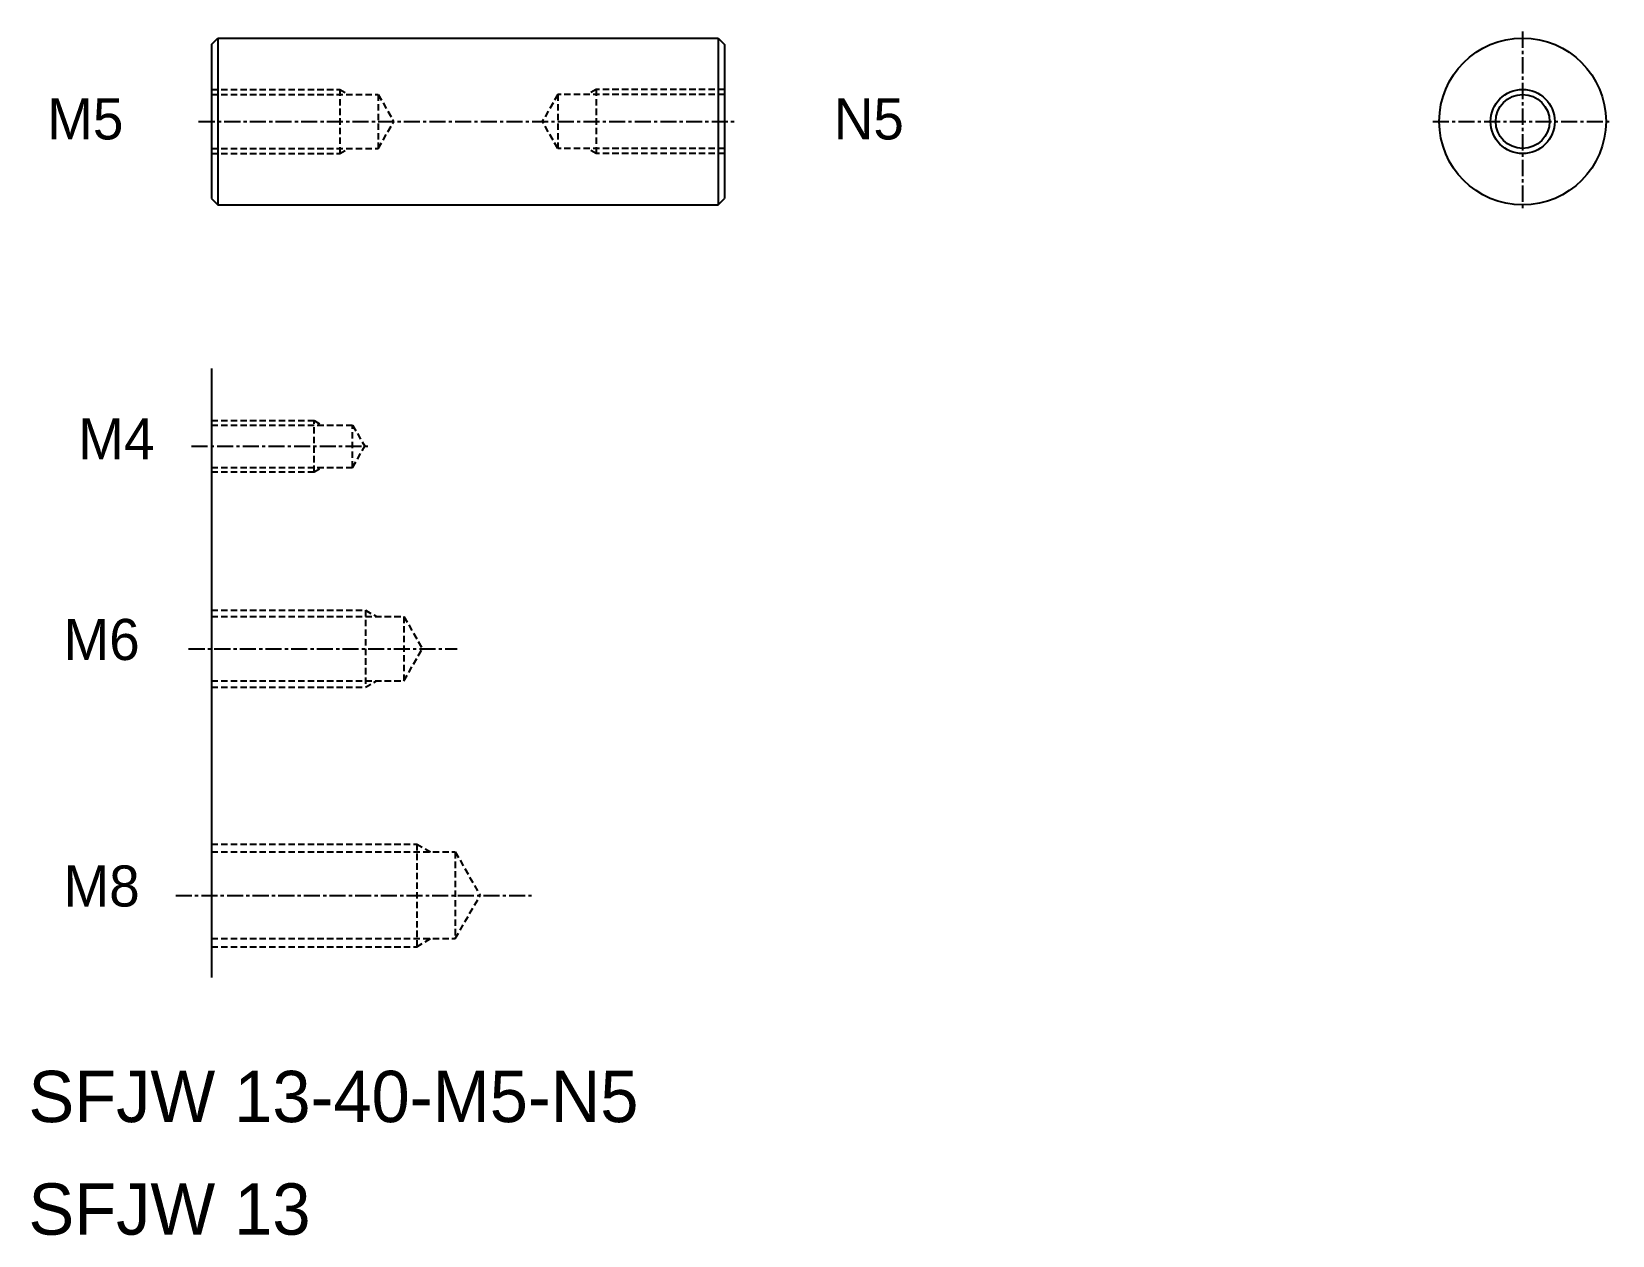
# Model space of a CAD drawing. Extents: x 65 to 188, y 70 to 164.
import ezdxf

# ---------------------------------------------------------------- set-up
doc = ezdxf.new("R2010")
doc.units = 0
doc.linetypes.add('CENTER', pattern=[2, 1.25, -0.25, 0.25, -0.25])
doc.linetypes.add('DASHED', pattern=[0.75, 0.5, -0.25])
doc.layers.get('0').update_dxf_attribs({"linetype": 'CONTINUOUS'})
doc.layers.add('CENTER', color=1, linetype='CENTER')

msp = doc.modelspace()

# ---------------------------------------------------------------- linework, layer by layer
at = {"color": 7, "linetype": 'CONTINUOUS'}
for p, q in [((78.84, 162.52), (79.34, 163.02)), ((79.34, 163.02), (79.34, 150.02)), ((79.34, 163.02), (118.34, 163.02)), ((118.34, 163.02), (118.34, 150.02)), ((118.34, 163.02), (118.84, 162.52)), ((78.84, 162.52), (78.84, 150.52)), ((118.84, 162.52), (118.84, 150.52)), ((78.84, 150.52), (79.34, 150.02)), ((118.34, 150.02), (118.84, 150.52)), ((79.34, 150.02), (118.34, 150.02)), ((78.84, 137.27), (78.84, 89.82))]:
    msp.add_line(p, q, dxfattribs=at)
at = {"color": 3, "linetype": 'DASHED'}
for p, q in [((78.84, 159.02), (88.84, 159.02)), ((88.84, 159.02), (88.84, 154.02)), ((88.84, 159.02), (89.45, 158.67)), ((108.84, 159.02), (108.23, 158.67)), ((118.84, 159.02), (108.84, 159.02)), ((108.84, 159.02), (108.84, 154.02)), ((78.84, 158.62), (91.84, 158.62)), ((91.84, 158.62), (91.84, 154.42)), ((91.84, 158.62), (93.05, 156.52)), ((105.84, 158.62), (104.63, 156.52)), ((118.84, 158.62), (105.84, 158.62)), ((105.84, 158.62), (105.84, 154.42)), ((91.84, 154.42), (93.05, 156.52)), ((105.84, 154.42), (104.63, 156.52)), ((78.84, 154.42), (91.84, 154.42)), ((88.84, 154.02), (89.45, 154.37)), ((118.84, 154.42), (105.84, 154.42)), ((108.84, 154.02), (108.23, 154.37)), ((78.84, 154.02), (88.84, 154.02)), ((118.84, 154.02), (108.84, 154.02)), ((78.84, 133.21), (86.84, 133.21)), ((86.84, 133.21), (87.45, 132.86)), ((86.84, 129.21), (86.84, 133.21)), ((78.84, 132.86), (89.84, 132.86)), ((89.84, 132.86), (90.79, 131.21)), ((89.84, 129.56), (89.84, 132.86)), ((89.84, 129.56), (90.79, 131.21)), ((78.84, 129.56), (89.84, 129.56)), ((86.84, 129.21), (87.45, 129.56)), ((78.84, 129.21), (86.84, 129.21)), ((78.84, 118.44), (90.84, 118.44)), ((90.84, 118.44), (90.84, 112.44)), ((90.84, 118.44), (91.71, 117.94)), ((78.84, 117.94), (93.84, 117.94)), ((93.84, 117.94), (93.84, 112.94)), ((93.84, 117.94), (95.28, 115.44)), ((93.84, 112.94), (95.28, 115.44)), ((78.84, 112.94), (93.84, 112.94)), ((78.84, 112.44), (90.84, 112.44)), ((90.84, 112.44), (91.71, 112.94)), ((78.84, 100.22), (94.84, 100.22)), ((94.84, 100.22), (94.84, 92.22)), ((94.84, 100.22), (95.92, 99.6)), ((78.84, 99.6), (97.84, 99.6)), ((97.84, 99.6), (97.84, 92.85)), ((97.84, 99.6), (99.79, 96.22)), ((97.84, 92.85), (99.79, 96.22)), ((78.84, 92.85), (97.84, 92.85)), ((94.84, 92.22), (95.92, 92.85)), ((78.84, 92.22), (94.84, 92.22))]:
    msp.add_line(p, q, dxfattribs=at)
for p, q in [((82.09, 154.42), (82.09, 154.42)), ((85.34, 154.42), (85.34, 154.42))]:
    msp.add_line(p, q)
at = {"color": 7, "linetype": 'CONTINUOUS'}
for radius in [6.5, 2.5]:
    msp.add_circle((181.06, 156.52), radius, dxfattribs=at)
at = {"color": 3, "linetype": 'CONTINUOUS'}
msp.add_circle((181.06, 156.52), 2.1, dxfattribs=at)
at = {"layer": 'CENTER', "color": 1, "linetype": 'CENTER'}
for p, q in [((181.06, 163.52), (181.06, 149.52)), ((77.84, 156.52), (119.84, 156.52)), ((174.06, 156.52), (188.06, 156.52)), ((77.28, 131.21), (91.23, 131.21)), ((77.06, 115.44), (97.99, 115.44)), ((76.05, 96.22), (103.95, 96.22))]:
    msp.add_line(p, q, dxfattribs=at)

# ---------------------------------------------------------------- texts
at = {"color": 7, "linetype": 'CONTINUOUS'}
for s, height, p in [('M5', 3.2, (66.03, 155.12)), ('M4', 3.2, (68.45, 130.19)), ('M6', 3.2, (67.3, 114.56)), ('M8', 3.2, (67.3, 95.35)), ('SFJW 13-40-M5-N5', 4, (64.57, 78.55)), ('SFJW 13', 4, (64.57, 69.78))]:
    msp.add_text(s, height=height, dxfattribs=at).set_placement(p)
msp.add_text('N5', height=3.2).set_placement((127.35, 155.12))

doc.saveas('drawing.dxf')
